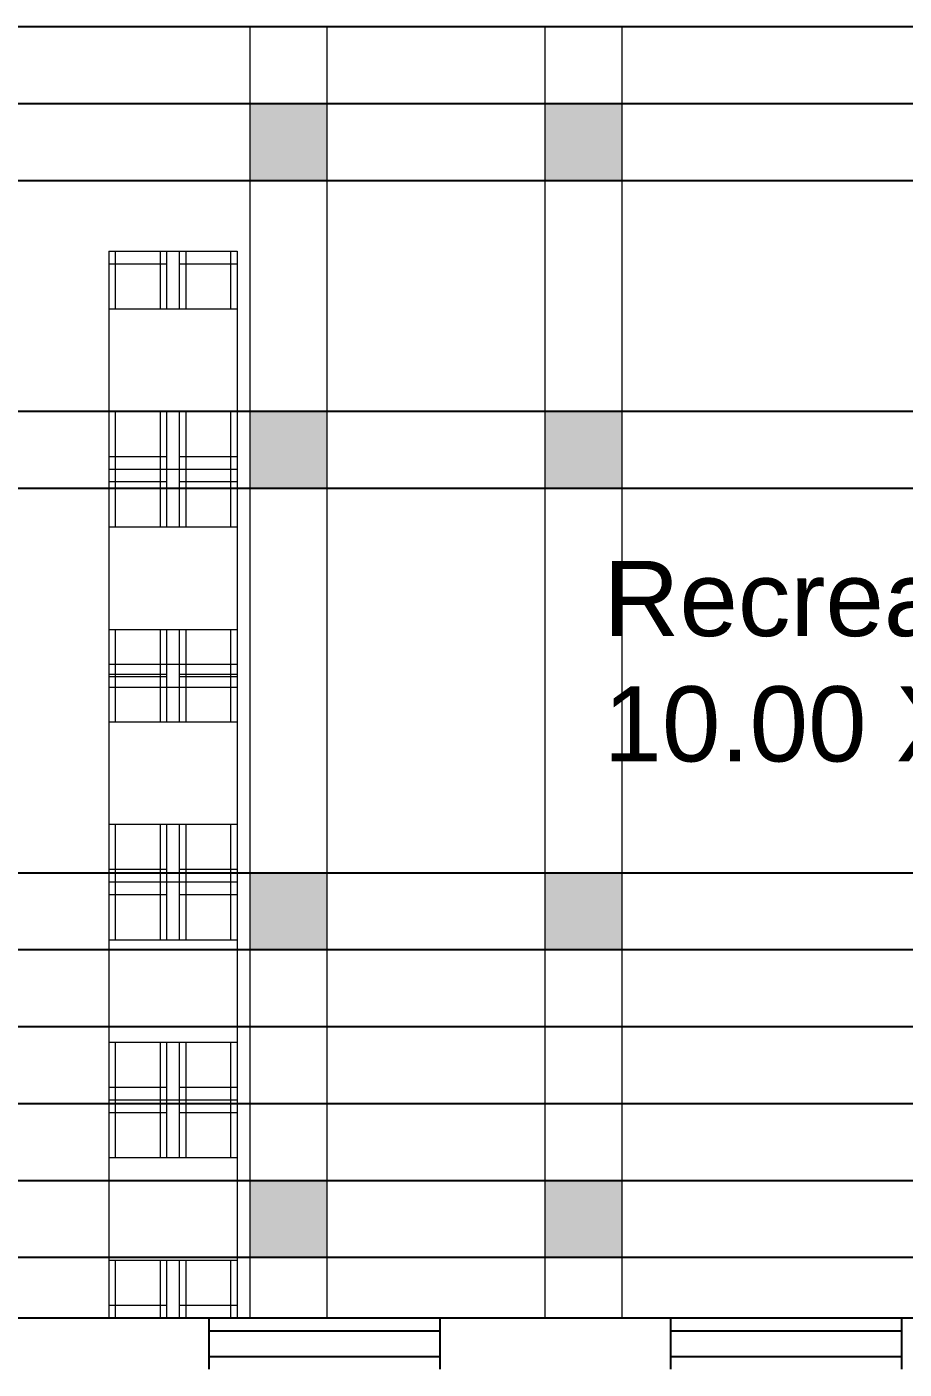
# Model space of a CAD drawing. Header units: inches. Extents: x 101 to 668, y -217 to 99.
# Drawn here: x 403.46 to 410.3, y 26.03 to 36.5 of the extents above; entities that cross this region are included whole.
import ezdxf

# ---------------------------------------------------------------- set-up
doc = ezdxf.new("R2010")
doc.units = ezdxf.units.IN
doc.header["$MEASUREMENT"] = 0
doc.layers.add('FUR', color=1, linetype='Continuous', lineweight=15)
doc.styles.get("Standard").update_dxf_attribs({"font": 'arial.ttf'})

msp = doc.modelspace()

# ---------------------------------------------------------------- hatches: boundary and pattern name
h = msp.add_hatch(color=256)
h.paths.add_polyline_path([(380.20696, 35.90159), (379.60696, 35.90159), (379.60696, 35.30159), (380.20696, 35.30159)])
h.paths.add_polyline_path([(382.50696, 35.90159), (381.90696, 35.90159), (381.90696, 35.30159), (382.50696, 35.30159)])
h.paths.add_polyline_path([(386.10696, 35.90159), (385.50696, 35.90159), (385.50696, 35.30159), (386.10696, 35.30159)])
h.paths.add_polyline_path([(388.40696, 35.90159), (387.80696, 35.90159), (387.80696, 35.30159), (388.40696, 35.30159)])
h.paths.add_polyline_path([(392.00696, 35.90159), (391.40696, 35.90159), (391.40696, 35.30159), (392.00696, 35.30159)])
h.paths.add_polyline_path([(394.30696, 35.90159), (393.70696, 35.90159), (393.70696, 35.30159), (394.30696, 35.30159)])
h.paths.add_polyline_path([(399.89697, 35.90159), (399.29697, 35.90159), (399.29697, 35.30159), (399.89697, 35.30159)])
h.paths.add_polyline_path([(402.19697, 35.90159), (401.59697, 35.90159), (401.59697, 35.30159), (402.19697, 35.30159)])
h.paths.add_polyline_path([(405.79696, 35.90159), (405.19696, 35.90159), (405.19696, 35.30159), (405.79696, 35.30159)])
h.paths.add_polyline_path([(408.09697, 35.90159), (407.49697, 35.90159), (407.49697, 35.30159), (408.09697, 35.30159)])
h.paths.add_polyline_path([(411.69697, 35.90159), (411.09697, 35.90159), (411.09697, 35.30159), (411.69697, 35.30159)])
h.paths.add_polyline_path([(413.99697, 35.90159), (413.39697, 35.90159), (413.39697, 35.30159), (413.99697, 35.30159)])
h = msp.add_hatch(color=256)
h.paths.add_polyline_path([(399.89697, 33.50159), (399.29697, 33.50159), (399.29697, 32.90159), (399.89697, 32.90159)])
h.paths.add_polyline_path([(399.89697, 29.90159), (399.29697, 29.90159), (399.29697, 29.30159), (399.89697, 29.30159)])
h.paths.add_polyline_path([(399.89697, 27.50159), (399.29697, 27.50159), (399.29697, 26.90159), (399.89697, 26.90159)])
h.paths.add_polyline_path([(402.19697, 27.50159), (401.59697, 27.50159), (401.59697, 26.90159), (402.19697, 26.90159)])
h.paths.add_polyline_path([(402.19697, 29.90159), (401.59697, 29.90159), (401.59697, 29.30159), (402.19697, 29.30159)])
h.paths.add_polyline_path([(402.19697, 33.50159), (401.59697, 33.50159), (401.59697, 32.90159), (402.19697, 32.90159)])
h.paths.add_polyline_path([(405.79696, 33.50159), (405.19696, 33.50159), (405.19696, 32.90159), (405.79696, 32.90159)])
h.paths.add_polyline_path([(405.79696, 29.90159), (405.19696, 29.90159), (405.19696, 29.30159), (405.79696, 29.30159)])
h.paths.add_polyline_path([(405.79696, 27.50159), (405.19696, 27.50159), (405.19696, 26.90159), (405.79696, 26.90159)])
h.paths.add_polyline_path([(408.09697, 27.50159), (407.49697, 27.50159), (407.49697, 26.90159), (408.09697, 26.90159)])
h.paths.add_polyline_path([(408.09697, 29.90159), (407.49697, 29.90159), (407.49697, 29.30159), (408.09697, 29.30159)])
h.paths.add_polyline_path([(408.09697, 33.50159), (407.49697, 33.50159), (407.49697, 32.90159), (408.09697, 32.90159)])
h.paths.add_polyline_path([(411.69697, 33.50159), (411.09697, 33.50159), (411.09697, 32.90159), (411.69697, 32.90159)])
h.paths.add_polyline_path([(413.99697, 33.50159), (413.39697, 33.50159), (413.39697, 32.90159), (413.99697, 32.90159)])
h.paths.add_polyline_path([(411.69697, 29.90159), (411.09697, 29.90159), (411.09697, 29.30159), (411.69697, 29.30159)])
h.paths.add_polyline_path([(413.99697, 29.90159), (413.39697, 29.90159), (413.39697, 29.30159), (413.99697, 29.30159)])
h.paths.add_polyline_path([(411.69697, 27.50159), (411.09697, 27.50159), (411.09697, 26.90159), (411.69697, 26.90159)])
h.paths.add_polyline_path([(413.99697, 27.50159), (413.39697, 27.50159), (413.39697, 26.90159), (413.99697, 26.90159)])

# ---------------------------------------------------------------- linework, layer by layer
for p, q in [((415.09696, 36.50159), (378.50696, 36.50159)), ((415.09696, 35.90159), (378.50696, 35.90159)), ((415.09696, 35.30159), (378.50696, 35.30159)), ((415.09696, 33.50159), (378.50696, 33.50159)), ((415.09696, 32.90159), (378.50696, 32.90159)), ((415.09696, 29.90159), (378.50696, 29.90159)), ((415.09696, 29.30159), (378.50696, 29.30159)), ((415.09696, 28.70159), (378.50696, 28.70159)), ((415.09696, 28.10159), (378.50696, 28.10159)), ((415.09696, 27.50159), (378.50696, 27.50159)), ((415.09696, 26.90159), (378.50696, 26.90159)), ((397.55196, 26.43159), (415.09696, 26.43159)), ((404.87696, 26.43159), (404.87696, 26.03159)), ((404.87696, 26.43159), (404.87696, 26.03159)), ((406.67696, 26.43159), (406.67696, 26.03159)), ((408.47696, 26.43159), (408.47696, 26.03159)), ((408.47696, 26.43159), (408.47696, 26.03159)), ((410.27696, 26.43159), (410.27696, 26.03159)), ((404.87696, 26.33159), (406.67696, 26.33159)), ((408.47696, 26.33159), (410.27696, 26.33159)), ((404.87696, 26.13159), (406.67696, 26.13159)), ((408.47696, 26.13159), (410.27696, 26.13159))]:
    msp.add_line(p, q)
at = {"layer": 'FUR', "lineweight": 20}
for p, q in [((405.19696, 36.50159), (405.19696, 26.43159)), ((405.79696, 36.50159), (405.79696, 26.43159)), ((407.49697, 36.50159), (407.49697, 26.43159)), ((408.09697, 36.50159), (408.09697, 26.43159)), ((404.09696, 34.75159), (404.09696, 33.05159)), ((404.09696, 34.75159), (404.54696, 34.75159)), ((404.09696, 34.75159), (405.09696, 34.75159)), ((404.09696, 34.75159), (404.54696, 34.75159)), ((404.09696, 34.75159), (405.09696, 34.75159)), ((404.09696, 34.75159), (404.09696, 33.05159)), ((404.14696, 34.75159), (404.14696, 34.30159)), ((404.14696, 34.75159), (404.14696, 34.30159)), ((404.49696, 34.75159), (404.49696, 34.30159)), ((404.49696, 34.75159), (404.49696, 34.30159)), ((404.54696, 34.75159), (404.54696, 34.30159)), ((404.54696, 34.75159), (404.54696, 34.30159)), ((404.64696, 34.75159), (405.09696, 34.75159)), ((404.64696, 34.75159), (404.64696, 34.30159)), ((404.64696, 34.75159), (405.09696, 34.75159)), ((404.64696, 34.75159), (404.64696, 34.30159)), ((404.69696, 34.75159), (404.69696, 34.30159)), ((404.69696, 34.75159), (404.69696, 34.30159)), ((405.04696, 34.75159), (405.04696, 34.30159)), ((405.04696, 34.75159), (405.04696, 34.30159)), ((405.09696, 34.75159), (405.09696, 34.30159)), ((405.09696, 34.75159), (405.09696, 33.50159)), ((405.09696, 34.75159), (405.09696, 34.30159)), ((405.09696, 34.75159), (405.09696, 33.50159)), ((404.54696, 34.65159), (404.09696, 34.65159)), ((404.54696, 34.65159), (404.09696, 34.65159)), ((405.09696, 34.65159), (404.64696, 34.65159)), ((405.09696, 34.65159), (404.64696, 34.65159)), ((404.64696, 34.50159), (404.64696, 34.30159)), ((404.64696, 34.50159), (404.64696, 34.30159)), ((404.09696, 34.30159), (404.64696, 34.30159)), ((404.09696, 34.30159), (404.64696, 34.30159)), ((404.64696, 34.30159), (405.09696, 34.30159)), ((404.64696, 34.30159), (405.09696, 34.30159)), ((404.09696, 33.50159), (404.64696, 33.50159)), ((404.09696, 33.50159), (404.64696, 33.50159)), ((404.14696, 33.50159), (404.14696, 33.05159)), ((404.14696, 33.50159), (404.14696, 33.05159)), ((404.49696, 33.50159), (404.49696, 33.05159)), ((404.49696, 33.50159), (404.49696, 33.05159)), ((404.54696, 33.50159), (404.54696, 33.05159)), ((404.54696, 33.50159), (404.54696, 33.05159)), ((404.64696, 33.50159), (405.09696, 33.50159)), ((404.64696, 33.50159), (404.64696, 33.05159)), ((404.64696, 33.50159), (405.09696, 33.50159)), ((404.64696, 33.50159), (404.64696, 33.05159)), ((404.69696, 33.50159), (404.69696, 33.05159)), ((404.69696, 33.50159), (404.69696, 33.05159)), ((405.04696, 33.50159), (405.04696, 33.05159)), ((405.04696, 33.50159), (405.04696, 33.05159)), ((405.09696, 33.50159), (405.09696, 33.05159)), ((405.09696, 33.50159), (405.09696, 33.05159)), ((405.09696, 33.50159), (405.09696, 33.05159)), ((405.09696, 33.50159), (405.09696, 33.05159)), ((404.09696, 33.15159), (404.54696, 33.15159)), ((404.09696, 33.15159), (404.54696, 33.15159)), ((404.64696, 33.15159), (405.09696, 33.15159)), ((404.64696, 33.15159), (405.09696, 33.15159)), ((404.09696, 33.05159), (404.54696, 33.05159)), ((404.09696, 33.05159), (405.09696, 33.05159)), ((404.09696, 33.05159), (404.54696, 33.05159)), ((404.09696, 33.05159), (405.09696, 33.05159)), ((404.09696, 33.05159), (404.09696, 31.35159)), ((404.09697, 33.05159), (404.09697, 31.35159)), ((404.09696, 33.05159), (404.54697, 33.05159)), ((404.09696, 33.05159), (405.09697, 33.05159)), ((404.14697, 33.05159), (404.14697, 32.60159)), ((404.49697, 33.05159), (404.49697, 32.60159)), ((404.54697, 33.05159), (404.54697, 32.60159)), ((404.64697, 33.05159), (405.09697, 33.05159)), ((404.64697, 33.05159), (404.64697, 32.60159)), ((404.69697, 33.05159), (404.69697, 32.60159)), ((404.74696, 33.05159), (405.09696, 33.05159)), ((404.74696, 33.05159), (405.09696, 33.05159)), ((405.04697, 33.05159), (405.04697, 32.60159)), ((405.09697, 33.05159), (405.09697, 32.60159)), ((405.09697, 33.05159), (405.09697, 31.80159)), ((404.54697, 32.95159), (404.09696, 32.95159)), ((405.09697, 32.95159), (404.64697, 32.95159)), ((404.64697, 32.80159), (404.64697, 32.60159)), ((404.09696, 32.60159), (404.64697, 32.60159)), ((404.64697, 32.60159), (405.09697, 32.60159)), ((404.09696, 31.80159), (404.64697, 31.80159)), ((404.14697, 31.80159), (404.14697, 31.35159)), ((404.49697, 31.80159), (404.49697, 31.35159)), ((404.54697, 31.80159), (404.54697, 31.35159)), ((404.64697, 31.80159), (405.09697, 31.80159)), ((404.64697, 31.80159), (404.64697, 31.35159)), ((404.69697, 31.80159), (404.69697, 31.35159)), ((405.04697, 31.80159), (405.04697, 31.35159)), ((405.09697, 31.80159), (405.09697, 31.35159)), ((405.09697, 31.80159), (405.09697, 31.35159)), ((404.09696, 31.53159), (404.54696, 31.53159)), ((404.09696, 31.53159), (405.09696, 31.53159)), ((404.09696, 31.53159), (404.09696, 29.83159)), ((404.09697, 31.53159), (404.09697, 29.83159)), ((404.09696, 31.53159), (404.54697, 31.53159)), ((404.09696, 31.53159), (405.09697, 31.53159)), ((404.14696, 31.53159), (404.14696, 31.08159)), ((404.14697, 31.53159), (404.14697, 31.08159)), ((404.49696, 31.53159), (404.49696, 31.08159)), ((404.49697, 31.53159), (404.49697, 31.08159)), ((404.54696, 31.53159), (404.54696, 31.08159)), ((404.54697, 31.53159), (404.54697, 31.08159)), ((404.64696, 31.53159), (405.09696, 31.53159)), ((404.64696, 31.53159), (404.64696, 31.08159)), ((404.64697, 31.53159), (405.09697, 31.53159)), ((404.64697, 31.53159), (404.64697, 31.08159)), ((404.69696, 31.53159), (404.69696, 31.08159)), ((404.69697, 31.53159), (404.69697, 31.08159)), ((405.04696, 31.53159), (405.04696, 31.08159)), ((405.04697, 31.53159), (405.04697, 31.08159)), ((405.09696, 31.53159), (405.09696, 31.08159)), ((405.09696, 31.53159), (405.09696, 30.28159)), ((405.09697, 31.53159), (405.09697, 31.08159)), ((405.09697, 31.53159), (405.09697, 30.28159)), ((404.54696, 31.43159), (404.09696, 31.43159)), ((404.09696, 31.45159), (404.54697, 31.45159)), ((404.54697, 31.43159), (404.09696, 31.43159)), ((405.09696, 31.43159), (404.64696, 31.43159)), ((404.64697, 31.45159), (405.09697, 31.45159)), ((405.09697, 31.43159), (404.64697, 31.43159)), ((404.09696, 31.35159), (404.54697, 31.35159)), ((404.09696, 31.35159), (405.09697, 31.35159)), ((404.74697, 31.35159), (405.09697, 31.35159)), ((404.64696, 31.28159), (404.64696, 31.08159)), ((404.64697, 31.28159), (404.64697, 31.08159)), ((404.09696, 31.08159), (404.64696, 31.08159)), ((404.09696, 31.08159), (404.64697, 31.08159)), ((404.64696, 31.08159), (405.09696, 31.08159)), ((404.64697, 31.08159), (405.09697, 31.08159)), ((404.09696, 30.28159), (404.64696, 30.28159)), ((404.09696, 30.28159), (404.64697, 30.28159)), ((404.14696, 30.28159), (404.14696, 29.83159)), ((404.14697, 30.28159), (404.14697, 29.83159)), ((404.49696, 30.28159), (404.49696, 29.83159)), ((404.49697, 30.28159), (404.49697, 29.83159)), ((404.54696, 30.28159), (404.54696, 29.83159)), ((404.54697, 30.28159), (404.54697, 29.83159)), ((404.64696, 30.28159), (405.09696, 30.28159)), ((404.64696, 30.28159), (404.64696, 29.83159)), ((404.64697, 30.28159), (405.09697, 30.28159)), ((404.64697, 30.28159), (404.64697, 29.83159)), ((404.69696, 30.28159), (404.69696, 29.83159)), ((404.69697, 30.28159), (404.69697, 29.83159)), ((405.04696, 30.28159), (405.04696, 29.83159)), ((405.04697, 30.28159), (405.04697, 29.83159)), ((405.09696, 30.28159), (405.09696, 29.83159)), ((405.09696, 30.28159), (405.09696, 29.83159)), ((405.09697, 30.28159), (405.09697, 29.83159)), ((405.09697, 30.28159), (405.09697, 29.83159)), ((404.09696, 29.93159), (404.54696, 29.93159)), ((404.09696, 29.93159), (404.54697, 29.93159)), ((404.64696, 29.93159), (405.09696, 29.93159)), ((404.64697, 29.93159), (405.09697, 29.93159)), ((404.09696, 29.83159), (404.09696, 28.13159)), ((404.09696, 29.83159), (404.54696, 29.83159)), ((404.09696, 29.83159), (405.09696, 29.83159)), ((404.09696, 29.83159), (404.09696, 28.13159)), ((404.09696, 29.83159), (404.54696, 29.83159)), ((404.09696, 29.83159), (405.09696, 29.83159)), ((404.09696, 29.83159), (404.54697, 29.83159)), ((404.09696, 29.83159), (405.09697, 29.83159)), ((404.09697, 29.83159), (404.54697, 29.83159)), ((404.09697, 29.83159), (405.09697, 29.83159)), ((404.14696, 29.83159), (404.14696, 29.38159)), ((404.49696, 29.83159), (404.49696, 29.38159)), ((404.54696, 29.83159), (404.54696, 29.38159)), ((404.64696, 29.83159), (405.09696, 29.83159)), ((404.64696, 29.83159), (404.64696, 29.38159)), ((404.64697, 29.83159), (405.09697, 29.83159)), ((404.69696, 29.83159), (404.69696, 29.38159)), ((404.74696, 29.83159), (405.09696, 29.83159)), ((404.74697, 29.83159), (405.09697, 29.83159)), ((405.04696, 29.83159), (405.04696, 29.38159)), ((405.09696, 29.83159), (405.09696, 29.38159)), ((405.09696, 29.83159), (405.09696, 28.58159)), ((404.54696, 29.73159), (404.09696, 29.73159)), ((405.09696, 29.73159), (404.64696, 29.73159)), ((404.64696, 29.58159), (404.64696, 29.38159)), ((404.09696, 29.38159), (404.64696, 29.38159)), ((404.64696, 29.38159), (405.09696, 29.38159)), ((404.09696, 28.58159), (404.64696, 28.58159)), ((404.14696, 28.58159), (404.14696, 28.13159)), ((404.49696, 28.58159), (404.49696, 28.13159)), ((404.54696, 28.58159), (404.54696, 28.13159)), ((404.64696, 28.58159), (405.09696, 28.58159)), ((404.64696, 28.58159), (404.64696, 28.13159)), ((404.69696, 28.58159), (404.69696, 28.13159)), ((405.04696, 28.58159), (405.04696, 28.13159)), ((405.09696, 28.58159), (405.09696, 28.13159)), ((405.09696, 28.58159), (405.09696, 28.13159)), ((404.09696, 28.23159), (404.54696, 28.23159)), ((404.64696, 28.23159), (405.09696, 28.23159)), ((404.09696, 28.13159), (404.09696, 26.43159)), ((404.09696, 28.13159), (404.54696, 28.13159)), ((404.09696, 28.13159), (405.09696, 28.13159)), ((404.09696, 28.13159), (404.09696, 26.43159)), ((404.09696, 28.13159), (404.54696, 28.13159)), ((404.09696, 28.13159), (405.09696, 28.13159)), ((404.14696, 28.13159), (404.14696, 27.68159)), ((404.49696, 28.13159), (404.49696, 27.68159)), ((404.54696, 28.13159), (404.54696, 27.68159)), ((404.64696, 28.13159), (405.09696, 28.13159)), ((404.64696, 28.13159), (404.64696, 27.68159)), ((404.69696, 28.13159), (404.69696, 27.68159)), ((404.74696, 28.13159), (405.09696, 28.13159)), ((405.04696, 28.13159), (405.04696, 27.68159)), ((405.09696, 28.13159), (405.09696, 27.68159)), ((405.09696, 28.13159), (405.09696, 26.88159)), ((404.54696, 28.03159), (404.09696, 28.03159)), ((405.09696, 28.03159), (404.64696, 28.03159)), ((404.64696, 27.88159), (404.64696, 27.68159)), ((404.09696, 27.68159), (404.64696, 27.68159)), ((404.64696, 27.68159), (405.09696, 27.68159)), ((404.09696, 26.88159), (404.64696, 26.88159)), ((404.14696, 26.88159), (404.14696, 26.43159)), ((404.49696, 26.88159), (404.49696, 26.43159)), ((404.54696, 26.88159), (404.54696, 26.43159)), ((404.64696, 26.88159), (405.09696, 26.88159)), ((404.64696, 26.88159), (404.64696, 26.43159)), ((404.69696, 26.88159), (404.69696, 26.43159)), ((405.04696, 26.88159), (405.04696, 26.43159)), ((405.09696, 26.88159), (405.09696, 26.43159)), ((405.09696, 26.88159), (405.09696, 26.43159)), ((404.09696, 26.53159), (404.54696, 26.53159)), ((404.64696, 26.53159), (405.09696, 26.53159))]:
    msp.add_line(p, q, dxfattribs=at)

# ---------------------------------------------------------------- texts
at = {"insert": (407.95357, 32.33592), "char_height": 0.5865869, "width": 8.6047683, "attachment_point": 1}
msp.add_mtext('Recreation  Hall\\P10.00 X 10.67 ', dxfattribs=at)

doc.saveas('drawing.dxf')
